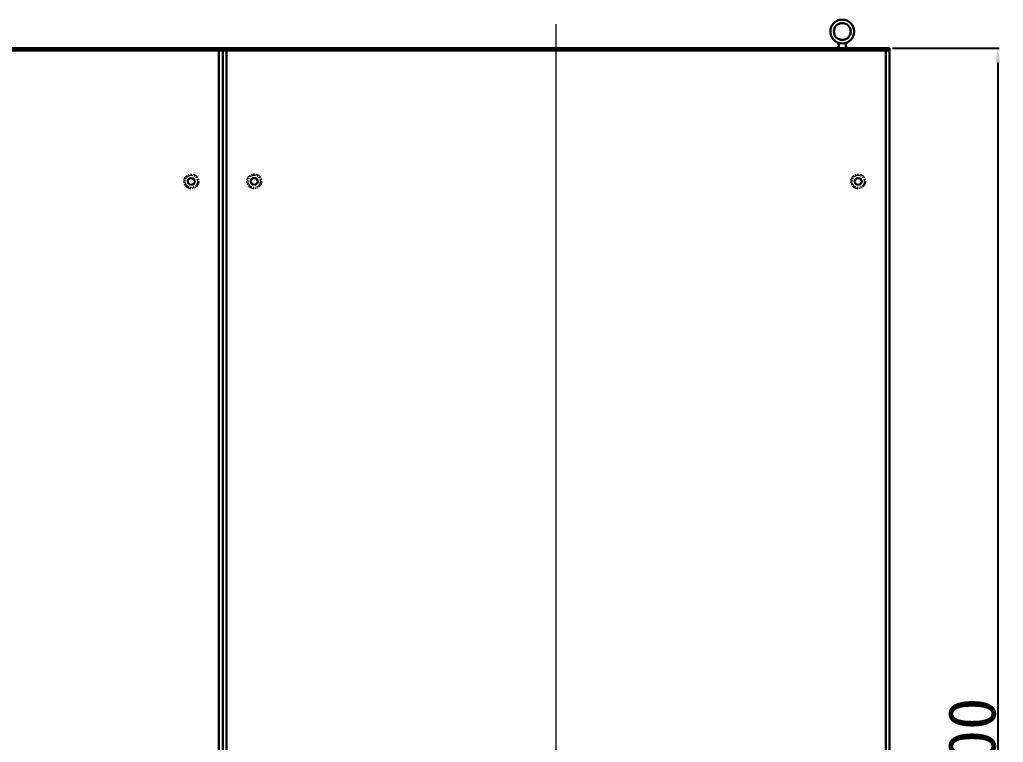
# Model space of a CAD drawing. Header units: millimetres. Extents: x 6893 to 19543, y -3475 to 6590.
# Drawn here: x 11512 to 12545, y -892 to -133 of the extents above; entities that cross this region are included whole.
import ezdxf

# ---------------------------------------------------------------- set-up
doc = ezdxf.new("R2010")
doc.units = ezdxf.units.MM
doc.linetypes.add('CENTER2', pattern=[28.575, 19.05, -3.175, 3.175, -3.175])
doc.linetypes.add('PHANTOM', pattern=[12.7, 6.35, -1.27, 1.27, -1.27, 1.27, -1.27])
doc.layers.add('中心线', color=1, linetype='CENTER2', lineweight=15)
doc.layers.add('轮廓层', color=7, linetype='Continuous', lineweight=30)
doc.styles.get("Standard").update_dxf_attribs({"font": ''})
doc.styles.get('Standard').set_extended_font_data('SimSun')
doc.dimstyles.new('50#', dxfattribs={"dimtxt": 50, "dimasz": 15, "dimexe": 1.5, "dimexo": 3, "dimgap": 2, "dimtad": 1, "dimtoh": 1, "dimzin": 12, "dimdsep": 46, "dimtxsty": 'Standard', "dimcen": 20, "dimclrd": 3, "dimclre": 3, "dimclrt": 7, "dimadec": 0, "dimazin": 3, "dimtfac": 1, "dimtmove": 0, "dimatfit": 3, "dimfxl": 1, "dimarcsym": 0})

# ---------------------------------------------------------------- blocks, each defined once
blk = doc.blocks.new('*D216')
at = {"layer": 'Defpoints', "color": 0, "transparency": 16777216}
for p in [(12425.6, -163.1), (12425.6, -1663.1), (12539.2, -1663.1)]:
    blk.add_point(p, dxfattribs=at)
at = {"layer": '轮廓层', "color": 3, "lineweight": -2, "transparency": 16777216}
for p, q in [((12428.6, -163.1), (12540.7, -163.1)), ((12539.2, -178.1), (12539.2, -1648.1)), ((12428.6, -1663.1), (12540.7, -1663.1))]:
    blk.add_line(p, q, dxfattribs=at)
at = {"layer": '轮廓层', "color": 3, "transparency": 16777216}
for points in [[(12541.7, -178.1), (12536.7, -178.1), (12539.2, -163.1)], [(12536.7, -1648.1), (12541.7, -1648.1), (12539.2, -1663.1)]]:
    blk.add_solid(points, dxfattribs=at)
at = {"layer": '轮廓层', "color": 7, "transparency": 16777216, "insert": (12512.2, -913.1), "char_height": 50, "attachment_point": 5, "rotation": 90}
blk.add_mtext('1500', dxfattribs=at)

msp = doc.modelspace()

# ---------------------------------------------------------------- linework, layer by layer
at = {"color": 8, "linetype": 'PHANTOM', "lineweight": 0}
for centre, radius in [((11692.5996, -303.09), 7.7456), ((11692.5996, -303.09), 6.4728), ((11692.5996, -303.09), 4.0879), ((11692.5996, -303.09), 3.8757), ((11758.5996, -303.0029), 7.7456), ((11758.5996, -303.0029), 6.4728), ((11758.5996, -303.0029), 4.0879), ((11758.5996, -303.0029), 3.8757), ((12392.5996, -303.09), 7.7456), ((12392.5996, -303.09), 6.4728), ((12392.5996, -303.09), 4.0879), ((12392.5996, -303.09), 3.8757)]:
    msp.add_circle(centre, radius, dxfattribs=at)
for centre in [(11692.5996, -303.09), (11758.5996, -303.09), (12392.5996, -303.09)]:
    msp.add_circle(centre, 3.5)
at = {"color": 7, "linetype": 'Continuous', "lineweight": 15}
for centre in [(11692.5996, -303.09), (11758.5996, -303.0029), (12392.5996, -303.09)]:
    msp.add_circle(centre, 3.25, dxfattribs=at)
at = {"layer": '中心线'}
for p in [(12075.5996, -1804.6706), (12075.5996, -1763.0901)]:
    msp.add_line(p, (12075.5996, -138.1247), dxfattribs=at)
at = {"layer": '轮廓层'}
for p, q in [((12425.5996, -163.0901), (11025.5996, -163.0901)), ((12425.5996, -163.0901), (11025.5996, -163.0901)), ((11725.5996, -1663.0901), (11725.5996, -163.0901)), ((12425.5996, -1663.0901), (12425.5996, -163.0901)), ((12425.5996, -165.5901), (11029.5996, -165.5901)), ((11721.5996, -1640.5901), (11721.5996, -165.5901)), ((11729.5996, -1640.5901), (11729.5996, -165.5901)), ((12421.5996, -1640.5901), (12421.5996, -165.5901))]:
    msp.add_line(p, q, dxfattribs=at)
for radius in [12.4898, 8.847]:
    msp.add_circle((12375.9145, -145.7484), radius, dxfattribs=at)
for centre, start, end in [((12368.7458, -160.1011), 303.2615968, 68.9421261), ((12383.0832, -160.1011), 111.0578739, 236.7384032)]:
    msp.add_arc(centre, 3.5746, start, end, dxfattribs=at)

# ---------------------------------------------------------------- dimensions: what is measured, and where the dimension line sits
dim = msp.add_linear_dim(base=(12539.1565, -1663.0901), p1=(12425.5996, -163.0901), p2=(12425.5996, -1663.0901), angle=90, dimstyle='50#', dxfattribs=at)
dim.commit()
dim.dimension.update_dxf_attribs({"geometry": '*D216', "text_midpoint": (12539.1565, -913.0901), "dimtype": 160})

doc.saveas('drawing.dxf')
